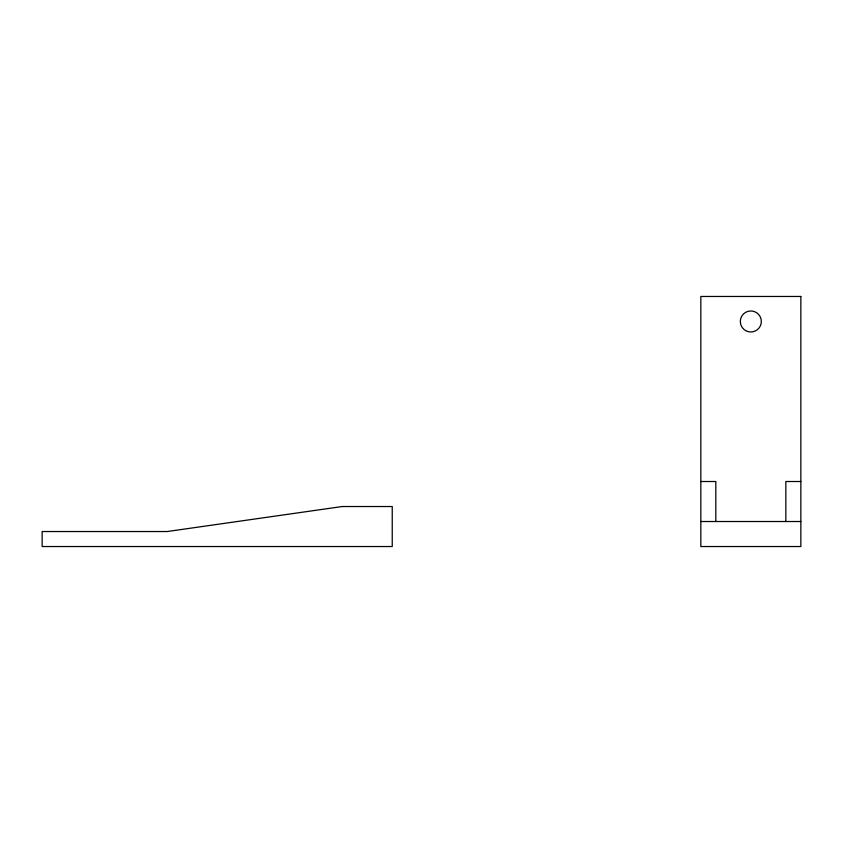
<?xml version="1.0" encoding="UTF-8"?>
<svg xmlns="http://www.w3.org/2000/svg" width="843" height="843" viewBox="0 0 843 843"><rect width="100%" height="100%" fill="white"/><g stroke="black" fill="none" stroke-linecap="round" stroke-linejoin="round"><path stroke-width="1.26" d="M700.828 481.511L715.823 481.511L715.823 521.522M800.85 481.511L785.845 481.511L785.845 521.522M700.828 521.522L800.85 521.522M342.226 506.527L167.188 531.533L42.15 531.533L42.15 546.538L392.237 546.538L392.237 506.527L342.226 506.527M800.85 296.462L700.828 296.462L700.828 546.538L800.85 546.538L800.85 296.462M745.581 330.572A10.506 10.506 0 0 0 761.334 321.478A10.506 10.506 0 0 0 745.581 312.374A10.506 10.506 0 0 0 745.581 330.572"/></g></svg>
